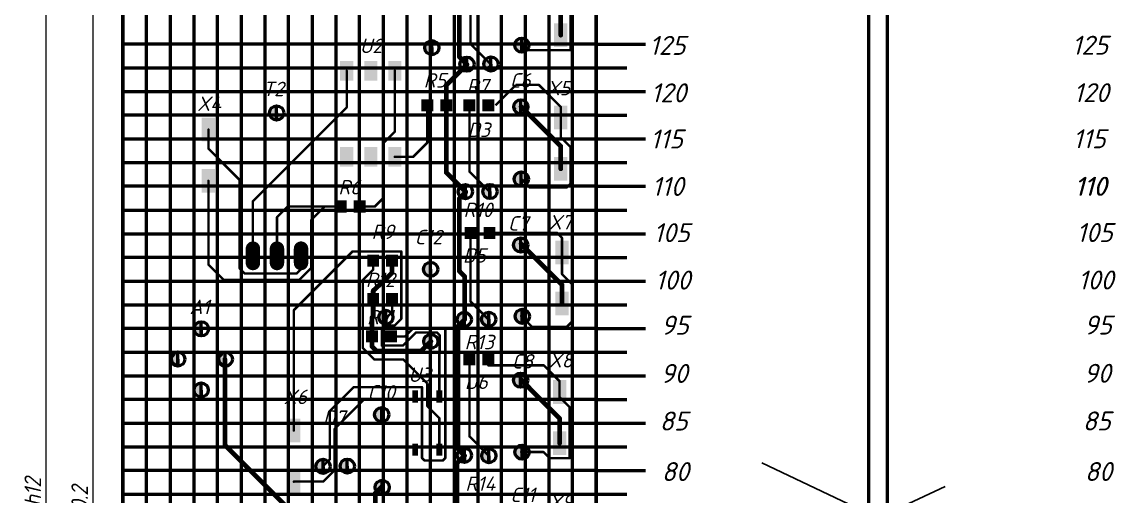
# Model space of a CAD drawing. Header units: millimetres. Extents: x 0 to 8800, y -367 to 2333.
# Drawn here: x 6641.4 to 6872.5, y 1353.9 to 1454 of the extents above; entities that cross this region are included whole.
import ezdxf

# ---------------------------------------------------------------- set-up
doc = ezdxf.new("R2010")
doc.units = ezdxf.units.MM
doc.header["$LTSCALE"] = 0.5
doc.layers.get('0').update_dxf_attribs({"lineweight": 60})
doc.layers.get('Defpoints').update_dxf_attribs({"color": 5})
for name, color, linetype in [('3-размеры', 6, 'Continuous'), ('PDF _Текст', 7, 'Continuous'), ('TopLayer', 1, 'Continuous'), ('TopOverlay', 2, 'Continuous')]:
    doc.layers.add(name, color=color, linetype=linetype)
doc.layers.add('Слой1', color=7, linetype='Continuous', lineweight=60)
doc.layers.add('Толстые', color=7, linetype='Continuous', lineweight=30)
doc.styles.add('PDF ISOCPEUR Italic', font='isocpeui.ttf')
doc.styles.get("Standard").update_dxf_attribs({"font": 'isocpeui.ttf', "width": 0.9})
doc.dimstyles.new('ISO-25', dxfattribs={"dimtxt": 3.5, "dimasz": 3.5, "dimexe": 2, "dimexo": 0, "dimgap": 1, "dimtad": 1, "dimtoh": 1, "dimdec": 0, "dimtxsty": 'Standard', "dimcen": 2.5, "dimadec": 0, "dimazin": 0, "dimtfac": 1, "dimtdec": 0, "dimtmove": 0, "dimatfit": 3, "dimldrblk": 'DOTSMALL', "dimfxl": 1, "dimarcsym": 0})

# ---------------------------------------------------------------- blocks, each defined once
blk = doc.blocks.new('*U103')
blk.add_line((0, 1.97), (0, -1.97))
blk = doc.blocks.new('*U104')
at = {"color": 0, "linetype": 'ByBlock', "lineweight": -2, "transparency": 16777216}
for p in [(0, 0), (10, 0), (20, 0), (30, 0), (40, 0), (50, 0), (60, 0), (70, 0), (80, 0), (90, 0)]:
    blk.add_blockref('*U103', p, dxfattribs=at)
blk = doc.blocks.new('*U99')
blk.add_line((3.25, 0), (-3.25, 0))
blk = doc.blocks.new('*U100')
at = {"color": 0, "linetype": 'ByBlock', "lineweight": -2, "transparency": 16777216}
for p in [(0, 0), (0, -5), (0, -10), (0, -15), (0, -20), (0, -25), (0, -30), (0, -35), (0, -40), (0, -45), (0, -50), (0, -55), (0, -60), (0, -65), (0, -70), (0, -75), (0, -80), (0, -85), (0, -90), (0, -95)]:
    blk.add_blockref('*U99', p, dxfattribs=at)
blk = doc.blocks.new('*D111')
at = {"layer": '3-размеры', "color": 0, "lineweight": -2, "transparency": 16777216}
for p, q in [((6662.72, 1504.26), (6644.48, 1504.26)), ((6646.48, 1500.76), (6646.48, 1202.76)), ((6662.72, 1199.26), (6644.48, 1199.26))]:
    blk.add_line(p, q, dxfattribs=at)
at = {"layer": '3-размеры', "color": 0, "transparency": 16777216}
for points in [[(6645.9, 1500.76), (6647.06, 1500.76), (6646.48, 1504.26)], [(6645.9, 1202.76), (6647.06, 1202.76), (6646.48, 1199.26)]]:
    blk.add_solid(points, dxfattribs=at)
at = {"layer": 'Defpoints', "color": 0, "transparency": 16777216}
for p in [(6662.72, 1504.26), (6646.48, 1199.26), (6662.72, 1199.26)]:
    blk.add_point(p, dxfattribs=at)
at = {"layer": '3-размеры', "color": 0, "transparency": 16777216, "insert": (6643.73, 1351.76), "char_height": 3.5, "attachment_point": 5, "rotation": 90}
blk.add_mtext('150h12', dxfattribs=at)
blk = doc.blocks.new('_DotSmall')
at = {"color": 0, "linetype": 'ByBlock', "const_width": 0.5}
blk.add_lwpolyline([(-0.0625, 0, 1), (0.0625, 0, 1)], format="xyb", close=True, dxfattribs=at)
blk = doc.blocks.new('*D106')
at = {"layer": '3-размеры', "color": 0, "lineweight": -2, "transparency": 16777216}
for p, q in [((6667.72, 1494.26), (6654.39, 1494.26)), ((6656.39, 1490.76), (6656.39, 1207.79)), ((6667.73, 1204.29), (6654.39, 1204.29))]:
    blk.add_line(p, q, dxfattribs=at)
at = {"layer": '3-размеры', "color": 0, "transparency": 16777216}
for points in [[(6655.81, 1490.76), (6656.97, 1490.76), (6656.39, 1494.26)], [(6655.81, 1207.79), (6656.97, 1207.79), (6656.39, 1204.29)]]:
    blk.add_solid(points, dxfattribs=at)
at = {"layer": 'Defpoints', "color": 0, "transparency": 16777216}
for p in [(6667.72, 1494.26), (6656.39, 1204.29), (6667.73, 1204.29)]:
    blk.add_point(p, dxfattribs=at)
at = {"layer": '3-размеры', "color": 0, "transparency": 16777216, "insert": (6653.64, 1349.28), "char_height": 3.5, "attachment_point": 5, "rotation": 90}
blk.add_mtext('145%%P0.2', dxfattribs=at)
blk = doc.blocks.new('*U95')
for p, q in [((5, 152.5), (5, -152.5)), ((-5, 147.5), (-5, -152.5)), ((0.01, -152.5), (0.01, 147.5))]:
    blk.add_line(p, q)
blk = doc.blocks.new('*U96')
at = {"color": 0, "linetype": 'ByBlock', "lineweight": -2, "transparency": 16777216}
for p in [(0, 0), (15, 0), (30, 0), (45, 0), (60, 0), (75, 0), (90, 0)]:
    blk.add_blockref('*U95', p, dxfattribs=at)
blk = doc.blocks.new('*U97')
for p, q in [((50, 5), (-50, 5)), ((-50, 0), (50, 0)), ((-50, -5), (50, -5))]:
    blk.add_line(p, q)
blk = doc.blocks.new('*U98')
at = {"color": 0, "linetype": 'ByBlock', "lineweight": -2, "transparency": 16777216}
for p in [(0, 240), (0, 225), (0, 210), (0, 195), (0, 180), (0, 165), (0, 150)]:
    blk.add_blockref('*U97', p, dxfattribs=at)

msp = doc.modelspace()

# ---------------------------------------------------------------- hatches: boundary and pattern name
h = msp.add_hatch(color=256)
h.dxf.hatch_style = 1
h.paths.add_polyline_path([(6728.02, 1450.02, 0.414214), (6726.52, 1448.52, 0.414214), (6728.02, 1447.02), (6728.02, 1448.52)])
h = msp.add_hatch(color=256)
h.dxf.hatch_style = 1
h.paths.add_polyline_path([(6747.03, 1450.55, 0.414214), (6745.53, 1449.05, 0.414214), (6747.03, 1447.55), (6747.03, 1449.05)])
h = msp.add_hatch(color=256)
h.dxf.hatch_style = 1
h.paths.add_polyline_path([(6735.43, 1446.53, 0.414214), (6733.93, 1445.03, 0.414214), (6735.43, 1443.53), (6735.43, 1445.03)])
h = msp.add_hatch(color=256)
h.dxf.hatch_style = 1
h.paths.add_polyline_path([(6740.5, 1446.57, 0.414214), (6739, 1445.07, 0.414214), (6740.5, 1443.57), (6740.5, 1445.07)])
h = msp.add_hatch(color=256)
h.dxf.hatch_style = 1
h.paths.add_polyline_path([(6746.82, 1437.53, 0.414214), (6745.32, 1436.03, 0.414214), (6746.82, 1434.53), (6746.82, 1436.03)])
h = msp.add_hatch(color=256)
h.dxf.hatch_style = 1
h.paths.add_polyline_path([(6695.24, 1436.25, 0.414214), (6693.74, 1434.75, 0.414214), (6695.24, 1433.25), (6695.24, 1434.75)])
h = msp.add_hatch(color=256)
h.dxf.hatch_style = 1
h.paths.add_polyline_path([(6746.9, 1422.29, 0.414214), (6745.4, 1420.79, 0.414214), (6746.9, 1419.29), (6746.9, 1420.79)])
h = msp.add_hatch(color=256)
h.dxf.hatch_style = 1
h.paths.add_polyline_path([(6735.11, 1419.63, 0.414214), (6733.61, 1418.13, 0.414214), (6735.11, 1416.63), (6735.11, 1418.13)])
h = msp.add_hatch(color=256)
h.dxf.hatch_style = 1
h.paths.add_polyline_path([(6740.3, 1419.66, 0.414214), (6738.8, 1418.16, 0.414214), (6740.3, 1416.66), (6740.3, 1418.16)])
h = msp.add_hatch(color=256)
h.dxf.hatch_style = 1
h.paths.add_polyline_path([(6746.78, 1408.39, 0.414214), (6745.28, 1406.89, 0.414214), (6746.78, 1405.39), (6746.78, 1406.89)])
h = msp.add_hatch(color=256)
h.dxf.hatch_style = 1
h.paths.add_polyline_path([(6727.75, 1403.26, 0.414214), (6726.25, 1401.76, 0.414214), (6727.75, 1400.26), (6727.75, 1401.76)])
h = msp.add_hatch(color=256)
h.dxf.hatch_style = 1
h.paths.add_polyline_path([(6718.31, 1393.12, 0.414214), (6716.81, 1391.62, 0.414214), (6718.31, 1390.12), (6718.31, 1391.62)])
h = msp.add_hatch(color=256)
h.dxf.hatch_style = 1
h.paths.add_polyline_path([(6734.86, 1392.66, 0.414214), (6733.36, 1391.16, 0.414214), (6734.86, 1389.66), (6734.86, 1391.16)])
h = msp.add_hatch(color=256)
h.dxf.hatch_style = 1
h.paths.add_polyline_path([(6740.03, 1392.7, 0.414214), (6738.53, 1391.2, 0.414214), (6740.03, 1389.7), (6740.03, 1391.2)])
h = msp.add_hatch(color=256)
h.dxf.hatch_style = 1
h.paths.add_polyline_path([(6747.12, 1393.33, 0.414214), (6745.62, 1391.83, 0.414214), (6747.12, 1390.33), (6747.12, 1391.83)])
h = msp.add_hatch(color=256)
h.dxf.hatch_style = 1
h.paths.add_polyline_path([(6679.33, 1390.68, 0.414214), (6677.83, 1389.18, 0.414214), (6679.33, 1387.68), (6679.33, 1389.18)])
h = msp.add_hatch(color=256)
h.dxf.hatch_style = 1
h.paths.add_polyline_path([(6727.81, 1388.03, 0.414214), (6726.31, 1386.53, 0.414214), (6727.81, 1385.03), (6727.81, 1386.53)])
h = msp.add_hatch(color=256)
h.dxf.hatch_style = 1
h.paths.add_polyline_path([(6674.34, 1384.31, 0.414214), (6672.84, 1382.81, 0.414214), (6674.34, 1381.31), (6674.34, 1382.81)])
h = msp.add_hatch(color=256)
h.dxf.hatch_style = 1
h.paths.add_polyline_path([(6684.39, 1384.28, 0.414214), (6682.89, 1382.78, 0.414214), (6684.39, 1381.28), (6684.39, 1382.78)])
h = msp.add_hatch(color=256)
h.dxf.hatch_style = 1
h.paths.add_polyline_path([(6746.76, 1379.85, 0.414214), (6745.26, 1378.35, 0.414214), (6746.76, 1376.85), (6746.76, 1378.35)])
h = msp.add_hatch(color=256)
h.dxf.hatch_style = 1
h.paths.add_polyline_path([(6679.29, 1377.76, 0.414214), (6677.79, 1376.26, 0.414214), (6679.29, 1374.76), (6679.29, 1376.26)])
h = msp.add_hatch(color=256)
h.dxf.hatch_style = 1
h.paths.add_polyline_path([(6717.43, 1372.57, 0.414214), (6715.93, 1371.07, 0.414214), (6717.43, 1369.57), (6717.43, 1371.07)])
h = msp.add_hatch(color=256)
h.dxf.hatch_style = 1
h.paths.add_polyline_path([(6734.89, 1364, 0.414214), (6733.39, 1362.5, 0.414214), (6734.89, 1361), (6734.89, 1362.5)])
h = msp.add_hatch(color=256)
h.dxf.hatch_style = 1
h.paths.add_polyline_path([(6740.06, 1363.9, 0.414214), (6738.56, 1362.4, 0.414214), (6740.06, 1360.9), (6740.06, 1362.4)])
h = msp.add_hatch(color=256)
h.dxf.hatch_style = 1
h.paths.add_polyline_path([(6747.07, 1364.66, 0.414214), (6745.57, 1363.16, 0.414214), (6747.07, 1361.66), (6747.07, 1363.16)])
h = msp.add_hatch(color=256)
h.dxf.hatch_style = 1
h.paths.add_polyline_path([(6705.04, 1361.66, 0.414214), (6703.54, 1360.16, 0.414214), (6705.04, 1358.66), (6705.04, 1360.16)])
h = msp.add_hatch(color=256)
h.dxf.hatch_style = 1
h.paths.add_polyline_path([(6710.15, 1361.71, 0.414214), (6708.65, 1360.21, 0.414214), (6710.15, 1358.71), (6710.15, 1360.21)])
h = msp.add_hatch(color=256)
h.dxf.hatch_style = 1
h.paths.add_polyline_path([(6717.53, 1357.25, 0.414214), (6716.03, 1355.75, 0.414214), (6717.53, 1354.25)])

# ---------------------------------------------------------------- linework, layer by layer
for p, q in [((6662.72, 1199.26), (6662.72, 1499.26)), ((6762.72, 1199.26), (6762.72, 1499.26)), ((6762.72, 1496.76), (6762.72, 1199.26)), ((6824.27, 1228.86), (6824.27, 1478.64))]:
    msp.add_line(p, q)
at = {"lineweight": 60}
msp.add_line((6820.27, 1478.64), (6820.27, 1228.86), dxfattribs=at)
at = {"layer": 'TopLayer'}
for p, q in [((6673.27, 1383.12), (6673.84, 1383.75)), ((6673.3, 1382.28), (6673.27, 1383.12)), ((6673.93, 1381.7), (6673.3, 1382.28)), ((6683.27, 1383.12), (6683.84, 1383.75)), ((6683.3, 1382.28), (6683.27, 1383.12)), ((6683.93, 1381.7), (6683.3, 1382.28)), ((6684.78, 1381.74), (6683.93, 1381.7))]:
    msp.add_line(p, q, dxfattribs=at)
for points, const_width in [([(6733.82, 1446.6), (6733.82, 1471.54)], 1), ([(6736.2, 1449.29), (6736.2, 1464.28)], 0.508), ([(6755.25, 1451.16), (6755.25, 1456.15)], 1), ([(6757.34, 1447.97), (6757.34, 1456.41)], 0.508), ([(6740.52, 1444.98), (6736.2, 1449.29)], 0.508), ([(6748.19, 1447.97), (6747.12, 1449.04)], 0.508), ([(6735.44, 1444.98), (6733.82, 1446.6)], 1), ([(6757.34, 1447.97), (6748.19, 1447.97)], 0.508), ([(6735.44, 1444.98), (6731.06, 1440.59)], 1), ([(6710.04, 1435.93), (6710.04, 1443.64)], 0.508), ([(6720.2, 1430.8), (6720.2, 1443.64)], 0.508), ([(6731.06, 1436.34), (6731.06, 1440.59)], 1), ([(6745.75, 1440.66), (6741.44, 1436.34)], 0.508), ([(6750.63, 1440.66), (6745.75, 1440.66)], 0.508), ([(6755.25, 1436.03), (6750.63, 1440.66)], 0.508), ([(6710.04, 1435.93), (6690.23, 1416.12)], 0.508), ([(6727.06, 1428.47), (6727.06, 1436.34)], 0.508), ([(6731.06, 1422.18), (6731.06, 1436.34)], 1), ([(6735.95, 1422.37), (6735.95, 1436.34)], 0.508), ([(6755.25, 1427.7), (6746.87, 1436.09)], 1), ([(6755.25, 1433.76), (6755.25, 1436.03)], 0.508), ([(6755.25, 1429.58), (6755.25, 1433.76)], 0.508), ([(6680.83, 1427.2), (6680.83, 1431.22)], 0.508), ([(6720.2, 1430.8), (6717.66, 1428.26)], 0.508), ([(6717.66, 1416.68), (6717.66, 1428.26)], 0.508), ([(6727.06, 1428.47), (6724.07, 1425.48)], 0.508), ([(6757.34, 1427.5), (6755.25, 1429.58)], 0.508), ([(6687.43, 1420.59), (6680.83, 1427.2)], 0.508), ([(6755.25, 1422.96), (6755.25, 1427.7)], 1), ([(6757.34, 1419.83), (6757.34, 1427.5)], 0.508), ([(6724.07, 1425.48), (6720.2, 1425.48)], 0.508), ([(6735.19, 1418.05), (6731.06, 1422.18)], 1), ([(6740.27, 1418.05), (6735.95, 1422.37)], 0.508), ([(6680.83, 1402.76), (6680.83, 1420.42)], 0.508), ([(6687.43, 1401.9), (6687.43, 1420.59)], 0.508), ([(6748.7, 1419.02), (6746.87, 1420.85)], 0.508), ([(6756.52, 1419.02), (6748.7, 1419.02)], 0.508), ([(6757.34, 1419.83), (6756.52, 1419.02)], 0.508), ([(6717.66, 1416.68), (6715.98, 1415)], 0.508), ([(6735.19, 1418.05), (6733.82, 1416.68)], 1), ([(6733.82, 1401.39), (6733.82, 1416.68)], 1), ([(6690.23, 1404.59), (6690.23, 1416.12)], 0.508), ([(6697.59, 1415), (6695.31, 1412.72)], 0.508), ([(6705.37, 1415), (6697.59, 1415)], 0.508), ([(6705.37, 1415), (6702.57, 1412.21)], 0.508), ([(6708.77, 1415), (6705.37, 1415)], 0.508), ([(6715.98, 1415), (6712.77, 1415)], 0.508), ([(6695.31, 1404.59), (6695.31, 1412.72)], 0.508), ([(6702.57, 1402.05), (6702.57, 1412.21)], 0.508), ([(6690.23, 1406.11), (6690.23, 1403.07)], 3.05), ([(6695.31, 1406.11), (6695.31, 1403.07)], 3.05), ([(6700.39, 1406.11), (6700.39, 1403.07)], 3.05), ([(6736.2, 1394.94), (6736.2, 1409.42)], 0.508), ([(6754.49, 1409.42), (6740.2, 1409.42)], 0.508), ([(6755.51, 1398.49), (6746.87, 1407.13)], 1), ([(6755.51, 1408.4), (6754.49, 1409.42)], 0.508), ([(6755.51, 1405.31), (6755.51, 1408.4)], 0.508), ([(6711.26, 1405.5), (6698.86, 1393.11)], 0.508), ([(6721.57, 1405.5), (6711.26, 1405.5)], 0.508), ([(6721.57, 1391.28), (6721.57, 1405.5)], 0.508), ([(6755.51, 1400.73), (6755.51, 1405.31)], 0.508), ([(6684.08, 1399.51), (6680.83, 1402.76)], 0.508), ([(6700.39, 1401.79), (6700.39, 1404.59)], 0.508), ([(6715.63, 1401.69), (6715.63, 1403.57)], 0.508), ([(6719.63, 1401.03), (6719.63, 1403.57)], 1), ([(6688.45, 1400.88), (6687.43, 1401.9)], 0.508), ([(6699.48, 1400.88), (6688.45, 1400.88)], 0.508), ([(6700.39, 1401.79), (6699.48, 1400.88)], 0.508), ([(6702.57, 1402.05), (6700.03, 1399.51)], 0.508), ([(6715.63, 1401.69), (6713.44, 1399.51)], 0.508), ([(6719.63, 1401.03), (6718.1, 1399.51)], 1), ([(6734.93, 1400.27), (6733.82, 1401.39)], 1), ([(6734.93, 1391.13), (6734.93, 1400.27)], 1), ([(6757.59, 1398.65), (6755.51, 1400.73)], 0.508), ([(6700.03, 1399.51), (6684.08, 1399.51)], 0.508), ([(6713.44, 1385.13), (6713.44, 1399.51)], 0.508), ([(6718.1, 1399.51), (6715.63, 1397.22)], 1), ([(6755.51, 1394.51), (6755.51, 1398.49)], 1), ([(6757.59, 1390.67), (6757.59, 1398.65)], 0.508), ([(6715.63, 1395.45), (6715.63, 1397.22)], 1), ([(6715.63, 1391.79), (6715.63, 1395.45)], 1), ([(6719.63, 1392.74), (6719.63, 1395.45)], 0.508), ([(6740.01, 1391.13), (6736.2, 1394.94)], 0.508), ([(6698.86, 1367.72), (6698.86, 1393.11)], 0.508), ([(6715.63, 1391.79), (6715.37, 1391.53)], 1), ([(6715.37, 1387.57), (6715.37, 1391.53)], 1), ([(6719.63, 1392.74), (6718.42, 1391.53)], 0.508), ([(6721.57, 1391.28), (6720.15, 1389.86)], 0.508), ([(6734.93, 1391.13), (6733.56, 1389.76)], 1), ([(6749.16, 1389.6), (6746.87, 1391.89)], 0.508), ([(6717.97, 1389.86), (6717.46, 1389.35)], 0.508), ([(6717.46, 1385.65), (6717.46, 1389.35)], 0.508), ([(6720.15, 1389.86), (6717.97, 1389.86)], 0.508), ([(6724.08, 1389.32), (6722.33, 1387.57)], 0.508), ([(6730.58, 1389.32), (6724.08, 1389.32)], 0.508), ([(6730.87, 1389.03), (6730.58, 1389.32)], 0.508), ([(6730.87, 1361.92), (6730.87, 1389.03)], 0.508), ([(6733.56, 1363.8), (6733.56, 1389.76)], 1), ([(6756.52, 1389.6), (6749.16, 1389.6)], 0.508), ([(6757.59, 1390.67), (6756.52, 1389.6)], 0.508), ([(6715.37, 1385.49), (6715.37, 1387.57)], 1), ([(6722.33, 1387.57), (6719.37, 1387.57)], 0.508), ([(6724.7, 1388.41), (6721.93, 1385.65)], 0.508), ([(6729.09, 1388.41), (6724.7, 1388.41)], 0.508), ([(6727.82, 1386.56), (6725.76, 1384.49)], 1), ([(6729.67, 1387.83), (6729.09, 1388.41)], 0.508), ([(6729.67, 1384.24), (6729.67, 1387.83)], 0.508), ([(6715.88, 1382.69), (6713.44, 1385.13)], 0.508), ([(6716.37, 1384.49), (6715.37, 1385.49)], 1), ([(6725.76, 1384.49), (6716.37, 1384.49)], 1), ([(6721.93, 1385.65), (6717.46, 1385.65)], 0.508), ([(6729.67, 1384.24), (6729.6, 1384.17)], 0.508), ([(6729.6, 1374.88), (6729.6, 1384.17)], 0.508), ([(6684.31, 1364.68), (6684.31, 1382.75)], 1), ([(6722.03, 1382.69), (6715.88, 1382.69)], 0.508), ([(6727.06, 1377.67), (6722.03, 1382.69)], 0.508), ([(6735.95, 1366.49), (6735.95, 1382.75)], 0.508), ([(6739.95, 1381.48), (6739.95, 1382.75)], 0.508), ([(6751.65, 1381.48), (6739.95, 1381.48)], 0.508), ([(6755, 1378.12), (6751.65, 1381.48)], 0.508), ([(6727.06, 1372.89), (6727.06, 1377.67)], 0.508), ([(6755, 1370.3), (6746.87, 1378.43)], 1), ([(6755, 1375.85), (6755, 1378.12)], 0.508), ([(6711.46, 1376.85), (6706.46, 1371.85)], 0.508), ([(6725.94, 1376.85), (6711.46, 1376.85)], 0.508), ([(6724.52, 1374.41), (6724.52, 1374.88)], 0.508), ([(6725.94, 1361.92), (6725.94, 1376.85)], 0.508), ([(6755, 1374.77), (6755, 1375.85)], 0.508), ([(6713.85, 1374.41), (6707.5, 1368.06)], 0.508), ([(6724.52, 1374.41), (6713.85, 1374.41)], 0.508), ([(6729.6, 1370.35), (6727.06, 1372.89)], 0.508), ([(6757.08, 1372.69), (6755, 1374.77)], 0.508), ([(6757.08, 1361.87), (6757.08, 1372.69)], 0.508), ([(6706.46, 1361.63), (6706.46, 1371.85)], 0.508), ([(6729.6, 1363.68), (6729.6, 1370.35)], 0.508), ([(6755, 1365.05), (6755, 1370.3)], 1), ([(6707.5, 1359.38), (6707.5, 1368.06)], 0.508), ([(6740.01, 1362.43), (6735.95, 1366.49)], 0.508), ([(6699.31, 1349.67), (6684.31, 1364.68)], 1), ([(6734.93, 1362.43), (6733.56, 1363.8)], 1), ([(6706.46, 1361.63), (6704.96, 1360.14)], 0.508), ([(6726.45, 1361.41), (6725.94, 1361.92)], 0.508), ([(6730.36, 1361.41), (6726.45, 1361.41)], 0.508), ([(6730.87, 1361.92), (6730.36, 1361.41)], 0.508), ([(6734.93, 1362.43), (6733.31, 1360.8)], 1), ([(6733.31, 1333.32), (6733.31, 1360.8)], 1), ([(6751.6, 1363.19), (6746.87, 1363.19)], 0.508), ([(6752.92, 1361.87), (6751.6, 1363.19)], 0.508), ([(6757.08, 1361.87), (6752.92, 1361.87)], 0.508), ([(6707.5, 1359.38), (6705.06, 1356.94)], 0.508), ([(6705.06, 1356.94), (6698.86, 1356.94)], 0.508), ([(6698.86, 1356.92), (6698.86, 1356.94)], 0.508), ([(6717.41, 1355.82), (6716.06, 1354.48)], 1), ([(6716.06, 1348.22), (6716.06, 1354.48)], 1)]:
    msp.add_lwpolyline(points, dxfattribs=dict(at, const_width=const_width))
for points, const_width in [([(6755.5, 1451.16, -1), (6755, 1451.16, -1)], 0.5), ([(6736.33, 1449.29, -1), (6736.08, 1449.29, -1)], 0.254), ([(6736.33, 1449.29, -1), (6736.08, 1449.29, -1)], 0.254), ([(6747.25, 1449.04, -1), (6747, 1449.04, -1)], 0.254), ([(6734.07, 1446.6, -1), (6733.57, 1446.6, -1)], 0.5), ([(6734.07, 1446.6, -1), (6733.57, 1446.6, -1)], 0.5), ([(6748.32, 1447.97, -1), (6748.06, 1447.97, -1)], 0.254), ([(6748.32, 1447.97, -1), (6748.06, 1447.97, -1)], 0.254), ([(6757.46, 1447.97, -1), (6757.21, 1447.97, -1)], 0.254), ([(6757.46, 1447.97, -1), (6757.21, 1447.97, -1)], 0.254), ([(6735.69, 1444.98, -1), (6735.19, 1444.98, -1)], 0.5), ([(6735.69, 1444.98, -1), (6735.19, 1444.98, -1)], 0.5), ([(6740.21, 1444.48, -1), (6739.96, 1444.48, -1)], 0.254), ([(6740.65, 1444.98, -1), (6740.39, 1444.98, -1)], 0.254), ([(6710.17, 1443.64, -1), (6709.91, 1443.64, -1)], 0.254), ([(6720.33, 1443.64, -1), (6720.07, 1443.64, -1)], 0.254), ([(6731.31, 1440.59, -1), (6730.81, 1440.59, -1)], 0.5), ([(6731.31, 1440.59, -1), (6730.81, 1440.59, -1)], 0.5), ([(6750.76, 1440.66, -1), (6750.5, 1440.66, -1)], 0.254), ([(6750.76, 1440.66, -1), (6750.5, 1440.66, -1)], 0.254), ([(6710.17, 1435.93, -1), (6709.91, 1435.93, -1)], 0.254), ([(6710.17, 1435.93, -1), (6709.91, 1435.93, -1)], 0.254), ([(6727.19, 1436.34, -1), (6726.93, 1436.34, -1)], 0.254), ([(6731.31, 1436.34, -1), (6730.81, 1436.34, -1)], 0.5), ([(6731.31, 1436.34, -1), (6730.81, 1436.34, -1)], 0.5), ([(6745.72, 1435.68, -1), (6745.47, 1435.68, -1)], 0.254), ([(6745.72, 1435.68, -1), (6745.47, 1435.68, -1)], 0.254), ([(6747.12, 1436.09, -1), (6746.62, 1436.09, -1)], 0.5), ([(6755.38, 1436.03, -1), (6755.13, 1436.03, -1)], 0.254), ([(6755.38, 1436.03, -1), (6755.13, 1436.03, -1)], 0.254), ([(6755.38, 1433.76, -1), (6755.13, 1433.76, -1)], 0.254), ([(6755.38, 1433.76, -1), (6755.13, 1433.76, -1)], 0.254), ([(6680.96, 1431.22, -1), (6680.7, 1431.22, -1)], 0.254), ([(6720.33, 1430.8, -1), (6720.07, 1430.8, -1)], 0.254), ([(6720.33, 1430.8, -1), (6720.07, 1430.8, -1)], 0.254), ([(6717.79, 1428.26, -1), (6717.53, 1428.26, -1)], 0.254), ([(6717.79, 1428.26, -1), (6717.53, 1428.26, -1)], 0.254), ([(6727.19, 1428.47, -1), (6726.93, 1428.47, -1)], 0.254), ([(6727.19, 1428.47, -1), (6726.93, 1428.47, -1)], 0.254), ([(6755.38, 1429.58, -1), (6755.13, 1429.58, -1)], 0.254), ([(6755.38, 1429.58, -1), (6755.13, 1429.58, -1)], 0.254), ([(6680.96, 1427.2, -1), (6680.7, 1427.2, -1)], 0.254), ([(6680.96, 1427.2, -1), (6680.7, 1427.2, -1)], 0.254), ([(6755.5, 1427.7, -1), (6755, 1427.7, -1)], 0.5), ([(6755.5, 1427.7, -1), (6755, 1427.7, -1)], 0.5), ([(6757.46, 1427.5, -1), (6757.21, 1427.5, -1)], 0.254), ([(6757.46, 1427.5, -1), (6757.21, 1427.5, -1)], 0.254), ([(6720.33, 1425.48, -1), (6720.07, 1425.48, -1)], 0.254), ([(6724.2, 1425.48, -1), (6723.95, 1425.48, -1)], 0.254), ([(6724.2, 1425.48, -1), (6723.95, 1425.48, -1)], 0.254), ([(6731.31, 1422.18, -1), (6730.81, 1422.18, -1)], 0.5), ([(6731.31, 1422.18, -1), (6730.81, 1422.18, -1)], 0.5), ([(6736.08, 1422.37, -1), (6735.82, 1422.37, -1)], 0.254), ([(6736.08, 1422.37, -1), (6735.82, 1422.37, -1)], 0.254), ([(6755.5, 1422.96, -1), (6755, 1422.96, -1)], 0.5), ([(6680.96, 1420.42, -1), (6680.7, 1420.42, -1)], 0.254), ([(6687.56, 1420.59, -1), (6687.31, 1420.59, -1)], 0.254), ([(6687.56, 1420.59, -1), (6687.31, 1420.59, -1)], 0.254), ([(6747, 1420.85, -1), (6746.74, 1420.85, -1)], 0.254), ([(6748.83, 1419.02, -1), (6748.57, 1419.02, -1)], 0.254), ([(6748.83, 1419.02, -1), (6748.57, 1419.02, -1)], 0.254), ([(6756.65, 1419.02, -1), (6756.4, 1419.02, -1)], 0.254), ([(6756.65, 1419.02, -1), (6756.4, 1419.02, -1)], 0.254), ([(6757.46, 1419.83, -1), (6757.21, 1419.83, -1)], 0.254), ([(6757.46, 1419.83, -1), (6757.21, 1419.83, -1)], 0.254), ([(6717.79, 1416.68, -1), (6717.53, 1416.68, -1)], 0.254), ([(6717.79, 1416.68, -1), (6717.53, 1416.68, -1)], 0.254), ([(6734.07, 1416.68, -1), (6733.57, 1416.68, -1)], 0.5), ([(6734.07, 1416.68, -1), (6733.57, 1416.68, -1)], 0.5), ([(6735.44, 1418.05, -1), (6734.94, 1418.05, -1)], 0.5), ([(6735.44, 1418.05, -1), (6734.94, 1418.05, -1)], 0.5), ([(6740.39, 1418.05, -1), (6740.14, 1418.05, -1)], 0.254), ([(6690.36, 1416.12, -1), (6690.1, 1416.12, -1)], 0.254), ([(6690.36, 1416.12, -1), (6690.1, 1416.12, -1)], 0.254), ([(6697.72, 1415, -1), (6697.47, 1415, -1)], 0.254), ([(6697.72, 1415, -1), (6697.47, 1415, -1)], 0.254), ([(6705.49, 1415, -1), (6705.24, 1415, -1)], 0.254), ([(6705.49, 1415, -1), (6705.24, 1415, -1)], 0.254), ([(6705.49, 1415, -1), (6705.24, 1415, -1)], 0.254), ([(6708.9, 1415, -1), (6708.64, 1415, -1)], 0.254), ([(6712.9, 1415, -1), (6712.64, 1415, -1)], 0.254), ([(6716.11, 1415, -1), (6715.86, 1415, -1)], 0.254), ([(6716.11, 1415, -1), (6715.86, 1415, -1)], 0.254), ([(6695.44, 1412.72, -1), (6695.18, 1412.72, -1)], 0.254), ([(6695.44, 1412.72, -1), (6695.18, 1412.72, -1)], 0.254), ([(6702.7, 1412.21, -1), (6702.45, 1412.21, -1)], 0.254), ([(6702.7, 1412.21, -1), (6702.45, 1412.21, -1)], 0.254), ([(6690.99, 1406.11, -1), (6689.47, 1406.11, -1)], 1.52), ([(6696.07, 1406.11, -1), (6694.55, 1406.11, -1)], 1.52), ([(6701.15, 1406.11, -1), (6699.63, 1406.11, -1)], 1.52), ([(6747.12, 1407.13, -1), (6746.62, 1407.13, -1)], 0.5), ([(6754.62, 1409.42, -1), (6754.36, 1409.42, -1)], 0.254), ([(6754.62, 1409.42, -1), (6754.36, 1409.42, -1)], 0.254), ([(6755.63, 1408.4, -1), (6755.38, 1408.4, -1)], 0.254), ([(6755.63, 1408.4, -1), (6755.38, 1408.4, -1)], 0.254), ([(6711.39, 1405.5, -1), (6711.13, 1405.5, -1)], 0.254), ([(6711.39, 1405.5, -1), (6711.13, 1405.5, -1)], 0.254), ([(6721.7, 1405.5, -1), (6721.45, 1405.5, -1)], 0.254), ([(6721.7, 1405.5, -1), (6721.45, 1405.5, -1)], 0.254), ([(6755.63, 1405.31, -1), (6755.38, 1405.31, -1)], 0.254), ([(6755.63, 1405.31, -1), (6755.38, 1405.31, -1)], 0.254), ([(6680.96, 1402.76, -1), (6680.7, 1402.76, -1)], 0.254), ([(6680.96, 1402.76, -1), (6680.7, 1402.76, -1)], 0.254), ([(6690.99, 1403.07, -1), (6689.47, 1403.07, -1)], 1.52), ([(6690.36, 1404.59, -1), (6690.1, 1404.59, -1)], 0.254), ([(6696.07, 1403.07, -1), (6694.55, 1403.07, -1)], 1.52), ([(6695.44, 1404.59, -1), (6695.18, 1404.59, -1)], 0.254), ([(6701.15, 1403.07, -1), (6699.63, 1403.07, -1)], 1.52), ([(6700.52, 1404.59, -1), (6700.26, 1404.59, -1)], 0.254), ([(6715.76, 1403.57, -1), (6715.5, 1403.57, -1)], 0.254), ([(6719.88, 1403.57, -1), (6719.38, 1403.57, -1)], 0.5), ([(6687.56, 1401.9, -1), (6687.31, 1401.9, -1)], 0.254), ([(6687.56, 1401.9, -1), (6687.31, 1401.9, -1)], 0.254), ([(6688.58, 1400.88, -1), (6688.32, 1400.88, -1)], 0.254), ([(6688.58, 1400.88, -1), (6688.32, 1400.88, -1)], 0.254), ([(6699.61, 1400.88, -1), (6699.35, 1400.88, -1)], 0.254), ([(6699.61, 1400.88, -1), (6699.35, 1400.88, -1)], 0.254), ([(6700.52, 1401.79, -1), (6700.26, 1401.79, -1)], 0.254), ([(6700.52, 1401.79, -1), (6700.26, 1401.79, -1)], 0.254), ([(6702.7, 1402.05, -1), (6702.45, 1402.05, -1)], 0.254), ([(6702.7, 1402.05, -1), (6702.45, 1402.05, -1)], 0.254), ([(6715.76, 1401.69, -1), (6715.5, 1401.69, -1)], 0.254), ([(6715.76, 1401.69, -1), (6715.5, 1401.69, -1)], 0.254), ([(6719.88, 1401.03, -1), (6719.38, 1401.03, -1)], 0.5), ([(6719.88, 1401.03, -1), (6719.38, 1401.03, -1)], 0.5), ([(6734.07, 1401.39, -1), (6733.57, 1401.39, -1)], 0.5), ([(6734.07, 1401.39, -1), (6733.57, 1401.39, -1)], 0.5), ([(6735.18, 1400.27, -1), (6734.68, 1400.27, -1)], 0.5), ([(6735.18, 1400.27, -1), (6734.68, 1400.27, -1)], 0.5), ([(6755.63, 1400.73, -1), (6755.38, 1400.73, -1)], 0.254), ([(6755.63, 1400.73, -1), (6755.38, 1400.73, -1)], 0.254), ([(6684.21, 1399.51, -1), (6683.95, 1399.51, -1)], 0.254), ([(6684.21, 1399.51, -1), (6683.95, 1399.51, -1)], 0.254), ([(6700.16, 1399.51, -1), (6699.91, 1399.51, -1)], 0.254), ([(6700.16, 1399.51, -1), (6699.91, 1399.51, -1)], 0.254), ([(6713.57, 1399.51, -1), (6713.32, 1399.51, -1)], 0.254), ([(6713.57, 1399.51, -1), (6713.32, 1399.51, -1)], 0.254), ([(6718.35, 1399.51, -1), (6717.85, 1399.51, -1)], 0.5), ([(6718.35, 1399.51, -1), (6717.85, 1399.51, -1)], 0.5), ([(6755.76, 1398.49, -1), (6755.26, 1398.49, -1)], 0.5), ([(6755.76, 1398.49, -1), (6755.26, 1398.49, -1)], 0.5), ([(6757.72, 1398.65, -1), (6757.46, 1398.65, -1)], 0.254), ([(6757.72, 1398.65, -1), (6757.46, 1398.65, -1)], 0.254), ([(6715.88, 1397.22, -1), (6715.38, 1397.22, -1)], 0.5), ([(6715.88, 1397.22, -1), (6715.38, 1397.22, -1)], 0.5), ([(6715.88, 1395.45, -1), (6715.38, 1395.45, -1)], 0.5), ([(6715.88, 1395.45, -1), (6715.38, 1395.45, -1)], 0.5), ([(6719.76, 1395.45, -1), (6719.5, 1395.45, -1)], 0.254), ([(6736.33, 1394.94, -1), (6736.08, 1394.94, -1)], 0.254), ([(6736.33, 1394.94, -1), (6736.08, 1394.94, -1)], 0.254), ([(6755.76, 1394.51, -1), (6755.26, 1394.51, -1)], 0.5), ([(6698.99, 1393.11, -1), (6698.74, 1393.11, -1)], 0.254), ([(6698.99, 1393.11, -1), (6698.74, 1393.11, -1)], 0.254), ([(6715.62, 1391.53, -1), (6715.12, 1391.53, -1)], 0.5), ([(6715.62, 1391.53, -1), (6715.12, 1391.53, -1)], 0.5), ([(6715.88, 1391.79, -1), (6715.38, 1391.79, -1)], 0.5), ([(6715.88, 1391.79, -1), (6715.38, 1391.79, -1)], 0.5), ([(6718.63, 1391.58, -1), (6718.13, 1391.58, -1)], 0.5), ([(6718.63, 1391.58, -1), (6718.13, 1391.58, -1)], 0.5), ([(6718.55, 1391.53, -1), (6718.3, 1391.53, -1)], 0.254), ([(6719.76, 1392.74, -1), (6719.5, 1392.74, -1)], 0.254), ([(6719.76, 1392.74, -1), (6719.5, 1392.74, -1)], 0.254), ([(6721.7, 1391.28, -1), (6721.45, 1391.28, -1)], 0.254), ([(6721.7, 1391.28, -1), (6721.45, 1391.28, -1)], 0.254), ([(6735.18, 1391.13, -1), (6734.68, 1391.13, -1)], 0.5), ([(6735.18, 1391.13, -1), (6734.68, 1391.13, -1)], 0.5), ([(6740.14, 1391.13, -1), (6739.89, 1391.13, -1)], 0.254), ([(6747, 1391.89, -1), (6746.74, 1391.89, -1)], 0.254), ([(6717.58, 1389.35, -1), (6717.33, 1389.35, -1)], 0.254), ([(6717.58, 1389.35, -1), (6717.33, 1389.35, -1)], 0.254), ([(6718.09, 1389.86, -1), (6717.84, 1389.86, -1)], 0.254), ([(6718.09, 1389.86, -1), (6717.84, 1389.86, -1)], 0.254), ([(6720.27, 1389.86, -1), (6720.02, 1389.86, -1)], 0.254), ([(6720.27, 1389.86, -1), (6720.02, 1389.86, -1)], 0.254), ([(6724.21, 1389.32, -1), (6723.95, 1389.32, -1)], 0.254), ([(6724.21, 1389.32, -1), (6723.95, 1389.32, -1)], 0.254), ([(6730.71, 1389.32, -1), (6730.46, 1389.32, -1)], 0.254), ([(6730.71, 1389.32, -1), (6730.46, 1389.32, -1)], 0.254), ([(6731, 1389.03, -1), (6730.74, 1389.03, -1)], 0.254), ([(6731, 1389.03, -1), (6730.74, 1389.03, -1)], 0.254), ([(6733.81, 1389.76, -1), (6733.31, 1389.76, -1)], 0.5), ([(6733.81, 1389.76, -1), (6733.31, 1389.76, -1)], 0.5), ([(6749.28, 1389.6, -1), (6749.03, 1389.6, -1)], 0.254), ([(6749.28, 1389.6, -1), (6749.03, 1389.6, -1)], 0.254), ([(6756.65, 1389.6, -1), (6756.4, 1389.6, -1)], 0.254), ([(6756.65, 1389.6, -1), (6756.4, 1389.6, -1)], 0.254), ([(6757.72, 1390.67, -1), (6757.46, 1390.67, -1)], 0.254), ([(6757.72, 1390.67, -1), (6757.46, 1390.67, -1)], 0.254), ([(6715.62, 1387.57, -1), (6715.12, 1387.57, -1)], 0.5), ([(6715.62, 1387.57, -1), (6715.12, 1387.57, -1)], 0.5), ([(6719.5, 1387.57, -1), (6719.25, 1387.57, -1)], 0.254), ([(6722.46, 1387.57, -1), (6722.21, 1387.57, -1)], 0.254), ([(6722.46, 1387.57, -1), (6722.21, 1387.57, -1)], 0.254), ([(6724.82, 1388.41, -1), (6724.57, 1388.41, -1)], 0.254), ([(6724.82, 1388.41, -1), (6724.57, 1388.41, -1)], 0.254), ([(6728.07, 1386.56, -1), (6727.57, 1386.56, -1)], 0.5), ([(6729.22, 1388.41, -1), (6728.96, 1388.41, -1)], 0.254), ([(6729.22, 1388.41, -1), (6728.96, 1388.41, -1)], 0.254), ([(6729.8, 1387.83, -1), (6729.55, 1387.83, -1)], 0.254), ([(6729.8, 1387.83, -1), (6729.55, 1387.83, -1)], 0.254), ([(6713.57, 1385.13, -1), (6713.32, 1385.13, -1)], 0.254), ([(6713.57, 1385.13, -1), (6713.32, 1385.13, -1)], 0.254), ([(6715.62, 1385.49, -1), (6715.12, 1385.49, -1)], 0.5), ([(6715.62, 1385.49, -1), (6715.12, 1385.49, -1)], 0.5), ([(6716.62, 1384.49, -1), (6716.12, 1384.49, -1)], 0.5), ([(6716.62, 1384.49, -1), (6716.12, 1384.49, -1)], 0.5), ([(6717.58, 1385.65, -1), (6717.33, 1385.65, -1)], 0.254), ([(6717.58, 1385.65, -1), (6717.33, 1385.65, -1)], 0.254), ([(6722.06, 1385.65, -1), (6721.81, 1385.65, -1)], 0.254), ([(6722.06, 1385.65, -1), (6721.81, 1385.65, -1)], 0.254), ([(6726.01, 1384.49, -1), (6725.51, 1384.49, -1)], 0.5), ([(6726.01, 1384.49, -1), (6725.51, 1384.49, -1)], 0.5), ([(6727.38, 1385.72, -1), (6727.12, 1385.72, -1)], 0.254), ([(6727.38, 1385.72, -1), (6727.12, 1385.72, -1)], 0.254), ([(6729.73, 1384.17, -1), (6729.47, 1384.17, -1)], 0.254), ([(6729.73, 1384.17, -1), (6729.47, 1384.17, -1)], 0.254), ([(6729.8, 1384.24, -1), (6729.55, 1384.24, -1)], 0.254), ([(6729.8, 1384.24, -1), (6729.55, 1384.24, -1)], 0.254), ([(6684.56, 1382.75, -1), (6684.06, 1382.75, -1)], 0.5), ([(6716.01, 1382.69, -1), (6715.76, 1382.69, -1)], 0.254), ([(6716.01, 1382.69, -1), (6715.76, 1382.69, -1)], 0.254), ([(6722.16, 1382.69, -1), (6721.9, 1382.69, -1)], 0.254), ([(6722.16, 1382.69, -1), (6721.9, 1382.69, -1)], 0.254), ([(6740.08, 1381.48, -1), (6739.82, 1381.48, -1)], 0.254), ([(6740.08, 1381.48, -1), (6739.82, 1381.48, -1)], 0.254), ([(6751.77, 1381.48, -1), (6751.52, 1381.48, -1)], 0.254), ([(6751.77, 1381.48, -1), (6751.52, 1381.48, -1)], 0.254), ([(6747.12, 1378.43, -1), (6746.62, 1378.43, -1)], 0.5), ([(6755.13, 1378.12, -1), (6754.87, 1378.12, -1)], 0.254), ([(6755.13, 1378.12, -1), (6754.87, 1378.12, -1)], 0.254), ([(6711.59, 1376.85, -1), (6711.34, 1376.85, -1)], 0.254), ([(6711.59, 1376.85, -1), (6711.34, 1376.85, -1)], 0.254), ([(6724.65, 1374.88, -1), (6724.39, 1374.88, -1)], 0.254), ([(6726.07, 1376.85, -1), (6725.81, 1376.85, -1)], 0.254), ([(6726.07, 1376.85, -1), (6725.81, 1376.85, -1)], 0.254), ([(6729.73, 1374.88, -1), (6729.47, 1374.88, -1)], 0.254), ([(6755.13, 1375.85, -1), (6754.87, 1375.85, -1)], 0.254), ([(6755.13, 1375.85, -1), (6754.87, 1375.85, -1)], 0.254), ([(6713.98, 1374.41, -1), (6713.72, 1374.41, -1)], 0.254), ([(6713.98, 1374.41, -1), (6713.72, 1374.41, -1)], 0.254), ([(6724.65, 1374.41, -1), (6724.39, 1374.41, -1)], 0.254), ([(6724.65, 1374.41, -1), (6724.39, 1374.41, -1)], 0.254), ([(6727.19, 1372.89, -1), (6726.93, 1372.89, -1)], 0.254), ([(6727.19, 1372.89, -1), (6726.93, 1372.89, -1)], 0.254), ([(6755.13, 1374.77, -1), (6754.87, 1374.77, -1)], 0.254), ([(6755.13, 1374.77, -1), (6754.87, 1374.77, -1)], 0.254), ([(6757.21, 1372.69, -1), (6756.95, 1372.69, -1)], 0.254), ([(6757.21, 1372.69, -1), (6756.95, 1372.69, -1)], 0.254), ([(6706.58, 1371.85, -1), (6706.33, 1371.85, -1)], 0.254), ([(6706.58, 1371.85, -1), (6706.33, 1371.85, -1)], 0.254), ([(6729.73, 1370.35, -1), (6729.47, 1370.35, -1)], 0.254), ([(6729.73, 1370.35, -1), (6729.47, 1370.35, -1)], 0.254), ([(6755.25, 1370.3, -1), (6754.75, 1370.3, -1)], 0.5), ([(6755.25, 1370.3, -1), (6754.75, 1370.3, -1)], 0.5), ([(6707.63, 1368.06, -1), (6707.37, 1368.06, -1)], 0.254), ([(6707.63, 1368.06, -1), (6707.37, 1368.06, -1)], 0.254), ([(6698.99, 1367.72, -1), (6698.74, 1367.72, -1)], 0.254), ([(6736.08, 1366.49, -1), (6735.82, 1366.49, -1)], 0.254), ([(6736.08, 1366.49, -1), (6735.82, 1366.49, -1)], 0.254), ([(6684.56, 1364.68, -1), (6684.06, 1364.68, -1)], 0.5), ([(6684.56, 1364.68, -1), (6684.06, 1364.68, -1)], 0.5), ([(6729.73, 1363.68, -1), (6729.47, 1363.68, -1)], 0.254), ([(6733.81, 1363.8, -1), (6733.31, 1363.8, -1)], 0.5), ([(6733.81, 1363.8, -1), (6733.31, 1363.8, -1)], 0.5), ([(6755.25, 1365.05, -1), (6754.75, 1365.05, -1)], 0.5), ([(6706.58, 1361.63, -1), (6706.33, 1361.63, -1)], 0.254), ([(6706.58, 1361.63, -1), (6706.33, 1361.63, -1)], 0.254), ([(6726.07, 1361.92, -1), (6725.81, 1361.92, -1)], 0.254), ([(6726.07, 1361.92, -1), (6725.81, 1361.92, -1)], 0.254), ([(6726.58, 1361.41, -1), (6726.32, 1361.41, -1)], 0.254), ([(6726.58, 1361.41, -1), (6726.32, 1361.41, -1)], 0.254), ([(6730.49, 1361.41, -1), (6730.23, 1361.41, -1)], 0.254), ([(6730.49, 1361.41, -1), (6730.23, 1361.41, -1)], 0.254), ([(6731, 1361.92, -1), (6730.74, 1361.92, -1)], 0.254), ([(6731, 1361.92, -1), (6730.74, 1361.92, -1)], 0.254), ([(6733.56, 1360.8, -1), (6733.06, 1360.8, -1)], 0.5), ([(6733.56, 1360.8, -1), (6733.06, 1360.8, -1)], 0.5), ([(6735.18, 1362.43, -1), (6734.68, 1362.43, -1)], 0.5), ([(6735.18, 1362.43, -1), (6734.68, 1362.43, -1)], 0.5), ([(6740.14, 1362.43, -1), (6739.89, 1362.43, -1)], 0.254), ([(6747, 1363.19, -1), (6746.74, 1363.19, -1)], 0.254), ([(6751.72, 1363.19, -1), (6751.47, 1363.19, -1)], 0.254), ([(6751.72, 1363.19, -1), (6751.47, 1363.19, -1)], 0.254), ([(6753.04, 1361.87, -1), (6752.79, 1361.87, -1)], 0.254), ([(6753.04, 1361.87, -1), (6752.79, 1361.87, -1)], 0.254), ([(6757.21, 1361.87, -1), (6756.95, 1361.87, -1)], 0.254), ([(6757.21, 1361.87, -1), (6756.95, 1361.87, -1)], 0.254), ([(6705.09, 1360.14, -1), (6704.83, 1360.14, -1)], 0.254), ([(6707.63, 1359.38, -1), (6707.37, 1359.38, -1)], 0.254), ([(6707.63, 1359.38, -1), (6707.37, 1359.38, -1)], 0.254), ([(6698.99, 1356.94, -1), (6698.74, 1356.94, -1)], 0.254), ([(6698.99, 1356.94, -1), (6698.74, 1356.94, -1)], 0.254), ([(6698.99, 1356.92, -1), (6698.74, 1356.92, -1)], 0.254), ([(6705.19, 1356.94, -1), (6704.94, 1356.94, -1)], 0.254), ([(6705.19, 1356.94, -1), (6704.94, 1356.94, -1)], 0.254), ([(6716.31, 1354.48, -1), (6715.81, 1354.48, -1)], 0.5), ([(6716.31, 1354.48, -1), (6715.81, 1354.48, -1)], 0.5), ([(6717.66, 1355.82, -1), (6717.16, 1355.82, -1)], 0.5)]:
    msp.add_lwpolyline(points, format="xyb", close=True, dxfattribs=dict(at, const_width=const_width))
for points in [[(6753.85, 1448.66), (6753.85, 1453.66), (6756.65, 1448.66), (6756.65, 1453.66)], [(6708.65, 1441.55), (6708.65, 1445.73), (6711.43, 1441.55), (6711.43, 1445.73)], [(6713.73, 1441.55), (6713.73, 1445.73), (6716.51, 1441.55), (6716.51, 1445.73)], [(6718.81, 1441.55), (6718.81, 1445.73), (6721.59, 1441.55), (6721.59, 1445.73)], [(6728.32, 1435.07), (6725.8, 1435.07), (6728.32, 1437.61), (6725.8, 1437.61)], [(6732.32, 1435.07), (6729.8, 1435.07), (6732.32, 1437.61), (6729.8, 1437.61)], [(6737.21, 1435.07), (6734.69, 1435.07), (6737.21, 1437.61), (6734.69, 1437.61)], [(6741.21, 1435.07), (6738.69, 1435.07), (6741.21, 1437.61), (6738.69, 1437.61)], [(6753.85, 1431.26), (6753.85, 1436.26), (6756.65, 1431.26), (6756.65, 1436.26)], [(6679.43, 1428.72), (6679.43, 1433.72), (6682.23, 1428.72), (6682.23, 1433.72)], [(6708.65, 1423.39), (6708.65, 1427.57), (6711.43, 1423.39), (6711.43, 1427.57)], [(6713.73, 1423.39), (6713.73, 1427.57), (6716.51, 1423.39), (6716.51, 1427.57)], [(6718.81, 1423.39), (6718.81, 1427.57), (6721.59, 1423.39), (6721.59, 1427.57)], [(6753.85, 1420.46), (6753.85, 1425.46), (6756.65, 1420.46), (6756.65, 1425.46)], [(6679.43, 1417.92), (6679.43, 1422.92), (6682.23, 1417.92), (6682.23, 1422.92)], [(6710.03, 1413.73), (6707.51, 1413.73), (6710.03, 1416.27), (6707.51, 1416.27)], [(6714.03, 1413.73), (6711.51, 1413.73), (6714.03, 1416.27), (6711.51, 1416.27)], [(6737.46, 1408.15), (6734.94, 1408.15), (6737.46, 1410.69), (6734.94, 1410.69)], [(6741.46, 1408.15), (6738.94, 1408.15), (6741.46, 1410.69), (6738.94, 1410.69)], [(6754.11, 1402.81), (6754.11, 1407.81), (6756.91, 1402.81), (6756.91, 1407.81)], [(6716.89, 1402.3), (6714.37, 1402.3), (6716.89, 1404.84), (6714.37, 1404.84)], [(6720.89, 1402.3), (6718.37, 1402.3), (6720.89, 1404.84), (6718.37, 1404.84)], [(6716.89, 1394.18), (6714.37, 1394.18), (6716.89, 1396.72), (6714.37, 1396.72)], [(6720.89, 1394.18), (6718.37, 1394.18), (6720.89, 1396.72), (6718.37, 1396.72)], [(6754.11, 1392.01), (6754.11, 1397.01), (6756.91, 1392.01), (6756.91, 1397.01)], [(6716.63, 1386.3), (6714.11, 1386.3), (6716.63, 1388.84), (6714.11, 1388.84)], [(6720.63, 1386.3), (6718.11, 1386.3), (6720.63, 1388.84), (6718.11, 1388.84)], [(6737.21, 1381.48), (6734.69, 1381.48), (6737.21, 1384.02), (6734.69, 1384.02)], [(6741.21, 1381.48), (6738.69, 1381.48), (6741.21, 1384.02), (6738.69, 1384.02)], [(6753.6, 1373.35), (6753.6, 1378.35), (6756.4, 1373.35), (6756.4, 1378.35)], [(6725.12, 1376.18), (6725.12, 1373.58), (6723.92, 1376.18), (6723.92, 1373.58)], [(6730.2, 1376.18), (6730.2, 1373.58), (6729, 1376.18), (6729, 1373.58)], [(6697.46, 1365.22), (6697.46, 1370.22), (6700.26, 1365.22), (6700.26, 1370.22)], [(6753.6, 1362.55), (6753.6, 1367.55), (6756.4, 1362.55), (6756.4, 1367.55)], [(6723.92, 1362.38), (6723.92, 1364.98), (6725.12, 1362.38), (6725.12, 1364.98)], [(6729, 1362.38), (6729, 1364.98), (6730.2, 1362.38), (6730.2, 1364.98)], [(6697.46, 1354.42), (6697.46, 1359.42), (6700.26, 1354.42), (6700.26, 1359.42)]]:
    msp.add_solid(points, dxfattribs=at)
at = {"layer": 'Слой1'}
for p, q in [((6728.02, 1447.02), (6728.02, 1450.02)), ((6747.03, 1447.55), (6747.03, 1450.55)), ((6747.03, 1449.05), (6747.03, 1447.55)), ((6728.02, 1448.52), (6728.02, 1447.02)), ((6735.01, 1443.33), (6735.01, 1446.33)), ((6735.01, 1444.83), (6735.01, 1443.33)), ((6735.43, 1443.53), (6735.43, 1446.53)), ((6735.43, 1445.03), (6735.43, 1443.53)), ((6740.5, 1443.57), (6740.5, 1446.57)), ((6740.5, 1445.07), (6740.5, 1443.57)), ((6746.82, 1434.53), (6746.82, 1437.53)), ((6695.24, 1433.25), (6695.24, 1436.25)), ((6746.82, 1436.03), (6746.82, 1434.53)), ((6695.24, 1434.75), (6695.24, 1433.25)), ((6746.9, 1419.29), (6746.9, 1422.29)), ((6735.11, 1416.63), (6735.11, 1419.63)), ((6740.3, 1416.66), (6740.3, 1419.66)), ((6746.9, 1420.79), (6746.9, 1419.29)), ((6735.11, 1418.13), (6735.11, 1416.63)), ((6740.3, 1418.16), (6740.3, 1416.66)), ((6746.78, 1405.39), (6746.78, 1408.39)), ((6746.78, 1406.89), (6746.78, 1405.39)), ((6727.75, 1400.26), (6727.75, 1403.26)), ((6727.75, 1401.76), (6727.75, 1400.26)), ((6718.31, 1390.12), (6718.31, 1393.12)), ((6718.31, 1391.62), (6718.31, 1390.12)), ((6734.86, 1389.66), (6734.86, 1392.66)), ((6740.03, 1389.7), (6740.03, 1392.7)), ((6747.12, 1390.33), (6747.12, 1393.33)), ((6747.12, 1391.83), (6747.12, 1390.33)), ((6679.33, 1387.68), (6679.33, 1390.68)), ((6679.33, 1389.18), (6679.33, 1387.68)), ((6734.86, 1391.16), (6734.86, 1389.66)), ((6740.03, 1391.2), (6740.03, 1389.7)), ((6727.81, 1385.03), (6727.81, 1388.03)), ((6674.34, 1381.31), (6674.34, 1384.31)), ((6727.81, 1386.53), (6727.81, 1385.03)), ((6674.34, 1382.81), (6674.34, 1381.31)), ((6684.39, 1381.28), (6684.39, 1384.28)), ((6684.39, 1382.78), (6684.39, 1381.28)), ((6746.76, 1376.85), (6746.76, 1379.85)), ((6679.29, 1374.76), (6679.29, 1377.76)), ((6746.76, 1378.35), (6746.76, 1376.85)), ((6679.29, 1376.26), (6679.29, 1374.76)), ((6717.43, 1369.57), (6717.43, 1372.57)), ((6717.43, 1371.07), (6717.43, 1369.57)), ((6734.89, 1361), (6734.89, 1364)), ((6740.06, 1360.9), (6740.06, 1363.9)), ((6747.07, 1361.66), (6747.07, 1364.66)), ((6705.04, 1358.66), (6705.04, 1361.66)), ((6710.15, 1358.71), (6710.15, 1361.71)), ((6734.89, 1362.5), (6734.89, 1361)), ((6740.06, 1362.4), (6740.06, 1360.9)), ((6747.07, 1363.16), (6747.07, 1361.66)), ((6705.04, 1360.16), (6705.04, 1358.66)), ((6710.15, 1360.21), (6710.15, 1358.71)), ((6717.53, 1354.25), (6717.53, 1357.25))]:
    msp.add_line(p, q, dxfattribs=at)
for centre in [(6728.02, 1448.52), (6747.03, 1449.05), (6735.43, 1445.03), (6740.5, 1445.07), (6746.82, 1436.03), (6695.24, 1434.75), (6746.9, 1420.79), (6735.11, 1418.13), (6740.3, 1418.16), (6746.78, 1406.89), (6727.75, 1401.76), (6718.31, 1391.62), (6734.86, 1391.16), (6740.03, 1391.2), (6747.12, 1391.83), (6679.33, 1389.18), (6727.81, 1386.53), (6674.34, 1382.81), (6684.39, 1382.78), (6746.76, 1378.35), (6679.29, 1376.26), (6717.43, 1371.07), (6734.89, 1362.5), (6740.06, 1362.4), (6747.07, 1363.16), (6705.04, 1360.16), (6710.15, 1360.21), (6717.53, 1355.75)]:
    msp.add_circle(centre, 1.5, dxfattribs=at)
at = {"layer": 'Толстые', "color": 0}
for p, q in [((6820.27, 1350.2), (6797.68, 1360.88)), ((6824.27, 1350.2), (6836.41, 1355.94))]:
    msp.add_line(p, q, dxfattribs=at)

# ---------------------------------------------------------------- block references
for name, p in [('*U96', (6667.72, 1351.76)), ('*U98', (6712.72, 1204.26))]:
    msp.add_blockref(name, p)
at = {"extrusion": (0, 0, -1), "zscale": -1}
msp.add_blockref('*U100', (-6765.97, 1449.26), dxfattribs=at)
at = {"extrusion": (0, 0, -1), "zscale": -1, "rotation": 270}
msp.add_blockref('*U104', (-6771.19, 1449.26), dxfattribs=at)

# ---------------------------------------------------------------- texts
at = {"layer": 'PDF _Текст', "char_height": 4, "width": 5.4121, "attachment_point": 7, "style": 'PDF ISOCPEUR Italic'}
for s, insert in [('125', (6773.94, 1447)), ('125', (6863.2, 1447.04)), ('120', (6774.26, 1436.99)), ('120', (6863.53, 1437.02)), ('115', (6774.14, 1427.25)), ('115', (6863.41, 1427.29)), ('110', (6774.47, 1417.23)), ('110', (6863.74, 1417.27)), ('110', (6863.83, 1417.26)), ('105', (6774.82, 1407.48)), ('105', (6864.18, 1407.51)), ('100', (6775.15, 1397.47)), ('100', (6864.51, 1397.49)), ('95', (6776.42, 1387.95)), ('95', (6865.78, 1387.98)), ('90', (6776.35, 1377.77)), ('90', (6865.71, 1377.8)), ('80', (6776.56, 1357.05)), ('80', (6865.92, 1357.07))]:
    msp.add_mtext(s, dxfattribs=dict(at, insert=insert))
at = {"layer": 'PDF _Текст', "char_height": 4, "attachment_point": 7, "style": 'PDF ISOCPEUR Italic'}
for insert in [(6776.12, 1367.72), (6865.48, 1367.74)]:
    msp.add_mtext('85', dxfattribs=dict(at, insert=insert))
at = {"layer": 'TopOverlay'}
for s, p in [('U2', (6712.81, 1447.37)), ('R5', (6726.29, 1440.1)), ('C6', (6744.51, 1440.09)), ('T2', (6692.28, 1438.28)), ('R7', (6735.35, 1438.87)), ('X5', (6752.3, 1438.47)), ('X4', (6678.44, 1435.17)), ('D3', (6735.55, 1429.67)), ('R6', (6708.27, 1417.54)), ('R10', (6734.69, 1412.76)), ('C7', (6744.1, 1409.91)), ('X7', (6752.69, 1410.14)), ('R9', (6715.28, 1408.14)), ('C12', (6724.4, 1407.02)), ('D5', (6734.58, 1403.15)), ('R12', (6714.06, 1397.98)), ('A1', (6676.83, 1392.28)), ('R11', (6714.31, 1390.11)), ('R13', (6734.94, 1384.87)), ('C8', (6744.91, 1380.8)), ('X8', (6752.69, 1381.01)), ('U3', (6723.07, 1377.97)), ('D6', (6734.99, 1376.49)), ('X6', (6696.7, 1373.3)), ('C10', (6714.42, 1374.25)), ('D7', (6705, 1368.91)), ('R14', (6735.09, 1354.98)), ('C11', (6744.58, 1352.62)), ('X9', (6752.72, 1351.13))]:
    msp.add_text(s, height=3.048, dxfattribs=at).set_placement(p)

# ---------------------------------------------------------------- dimensions: what is measured, and where the dimension line sits
at = {"layer": '3-размеры'}
for base, p1, p2, text, picture, middle in [((6646.48, 1199.26), (6662.72, 1504.26), (6662.72, 1199.26), '150h12', '*D111', (6643.73, 1351.76)), ((6656.39, 1204.29), (6667.72, 1494.26), (6667.73, 1204.29), '145%%P0.2', '*D106', (6653.64, 1349.28))]:
    dim = msp.add_linear_dim(base=base, p1=p1, p2=p2, angle=90, text=text, dimstyle='ISO-25', dxfattribs=at)
    dim.commit()
    dim.dimension.update_dxf_attribs({"geometry": picture, "text_midpoint": middle})

doc.saveas('drawing.dxf')
